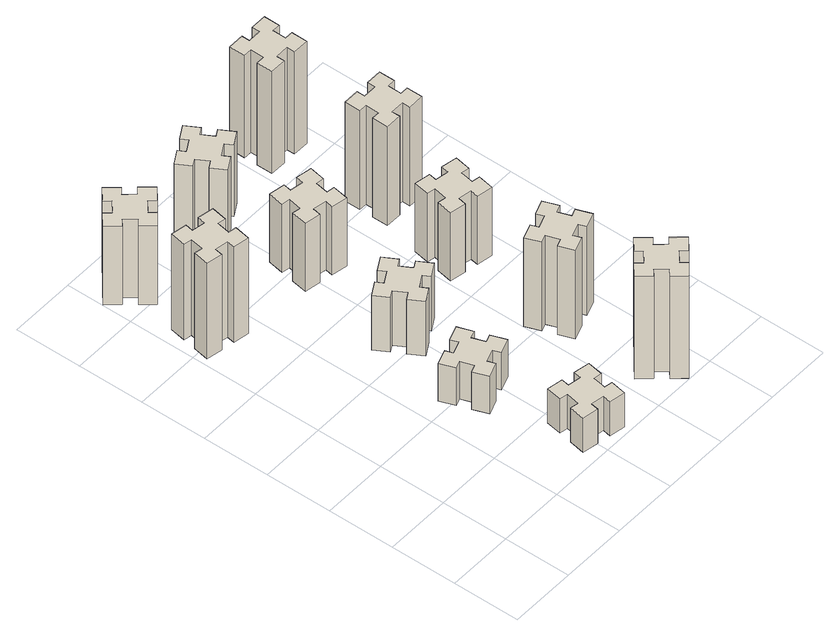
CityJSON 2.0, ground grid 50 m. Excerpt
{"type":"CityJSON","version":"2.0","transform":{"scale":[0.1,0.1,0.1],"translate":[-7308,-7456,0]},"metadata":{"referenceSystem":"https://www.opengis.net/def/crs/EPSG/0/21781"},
"CityObjects":{
"building1":{"type":"Building","attributes":{"class":"1000","function":"1000","usage":"1000","yearOfConstruction":2016,"roofType":"1000","measuredHeight":84,"storeysAboveGround":30,"storeysBelowGround":0},"geometry":[{"type":"Solid","lod":"1","boundaries":[[[[0,1,2,3,4,5,6,7,8,9,10,11,12,13,14,15,16,17,18,19]],[[17,16,20,21]],[[16,15,22,20]],[[15,14,23,22]],[[14,13,24,23]],[[13,12,25,24]],[[12,11,26,25]],[[11,10,27,26]],[[10,9,28,27]],[[9,8,29,28]],[[8,7,30,29]],[[7,6,31,30]],[[6,5,32,31]],[[5,4,33,32]],[[4,3,34,33]],[[3,2,35,34]],[[2,1,36,35]],[[1,0,37,36]],[[0,19,38,37]],[[19,18,39,38]],[[18,17,21,39]],[[24,25,26,27,28,29,30,31,32,33,34,35,36,37,38,39,21,20,22,23]]]]}]},
"building2":{"type":"Building","attributes":{"class":"1000","function":"1000","usage":"1000","yearOfConstruction":2016,"roofType":"1000","measuredHeight":30,"storeysAboveGround":30,"storeysBelowGround":0},"geometry":[{"type":"Solid","lod":"1","boundaries":[[[[40,41,42,43,44,45,46,47,48,49,50,51,52,53,54,55,56,57,58,59]],[[57,56,60,61]],[[56,55,62,60]],[[55,54,63,62]],[[54,53,64,63]],[[53,52,65,64]],[[52,51,66,65]],[[51,50,67,66]],[[50,49,68,67]],[[49,48,69,68]],[[48,47,70,69]],[[47,46,71,70]],[[46,45,72,71]],[[45,44,73,72]],[[44,43,74,73]],[[43,42,75,74]],[[42,41,76,75]],[[41,40,77,76]],[[40,59,78,77]],[[59,58,79,78]],[[58,57,61,79]],[[64,65,66,67,68,69,70,71,72,73,74,75,76,77,78,79,61,60,62,63]]]]}]},
"building3":{"type":"Building","attributes":{"class":"1000","function":"1000","usage":"1000","yearOfConstruction":2016,"roofType":"1000","measuredHeight":33,"storeysAboveGround":30,"storeysBelowGround":0},"geometry":[{"type":"Solid","lod":"1","boundaries":[[[[80,81,82,83,84,85,86,87,88,89,90,91,92,93,94,95,96,97,98,99]],[[97,96,100,101]],[[96,95,102,100]],[[95,94,103,102]],[[94,93,104,103]],[[93,92,105,104]],[[92,91,106,105]],[[91,90,107,106]],[[90,89,108,107]],[[89,88,109,108]],[[88,87,110,109]],[[87,86,111,110]],[[86,85,112,111]],[[85,84,113,112]],[[84,83,114,113]],[[83,82,115,114]],[[82,81,116,115]],[[81,80,117,116]],[[80,99,118,117]],[[99,98,119,118]],[[98,97,101,119]],[[104,105,106,107,108,109,110,111,112,113,114,115,116,117,118,119,101,100,102,103]]]]}]},
"building4":{"type":"Building","attributes":{"class":"1000","function":"1000","usage":"1000","yearOfConstruction":2016,"roofType":"1000","measuredHeight":69,"storeysAboveGround":30,"storeysBelowGround":0},"geometry":[{"type":"Solid","lod":"1","boundaries":[[[[120,121,122,123,124,125,126,127,128,129,130,131,132,133,134,135,136,137,138,139]],[[137,136,140,141]],[[136,135,142,140]],[[135,134,143,142]],[[134,133,144,143]],[[133,132,145,144]],[[132,131,146,145]],[[131,130,147,146]],[[130,129,148,147]],[[129,128,149,148]],[[128,127,150,149]],[[127,126,151,150]],[[126,125,152,151]],[[125,124,153,152]],[[124,123,154,153]],[[123,122,155,154]],[[122,121,156,155]],[[121,120,157,156]],[[120,139,158,157]],[[139,138,159,158]],[[138,137,141,159]],[[144,145,146,147,148,149,150,151,152,153,154,155,156,157,158,159,141,140,142,143]]]]}]},
"building5":{"type":"Building","attributes":{"class":"1000","function":"1000","usage":"1000","yearOfConstruction":2016,"roofType":"1000","measuredHeight":48,"storeysAboveGround":30,"storeysBelowGround":0},"geometry":[{"type":"Solid","lod":"1","boundaries":[[[[160,161,162,163,164,165,166,167,168,169,170,171,172,173,174,175,176,177,178,179]],[[177,176,180,181]],[[176,175,182,180]],[[175,174,183,182]],[[174,173,184,183]],[[173,172,185,184]],[[172,171,186,185]],[[171,170,187,186]],[[170,169,188,187]],[[169,168,189,188]],[[168,167,190,189]],[[167,166,191,190]],[[166,165,192,191]],[[165,164,193,192]],[[164,163,194,193]],[[163,162,195,194]],[[162,161,196,195]],[[161,160,197,196]],[[160,179,198,197]],[[179,178,199,198]],[[178,177,181,199]],[[184,185,186,187,188,189,190,191,192,193,194,195,196,197,198,199,181,180,182,183]]]]}]},
"building6":{"type":"Building","attributes":{"class":"1000","function":"1000","usage":"1000","yearOfConstruction":2016,"roofType":"1000","measuredHeight":60,"storeysAboveGround":30,"storeysBelowGround":0},"geometry":[{"type":"Solid","lod":"1","boundaries":[[[[200,201,202,203,204,205,206,207,208,209,210,211,212,213,214,215,216,217,218,219]],[[217,216,220,221]],[[216,215,222,220]],[[215,214,223,222]],[[214,213,224,223]],[[213,212,225,224]],[[212,211,226,225]],[[211,210,227,226]],[[210,209,228,227]],[[209,208,229,228]],[[208,207,230,229]],[[207,206,231,230]],[[206,205,232,231]],[[205,204,233,232]],[[204,203,234,233]],[[203,202,235,234]],[[202,201,236,235]],[[201,200,237,236]],[[200,219,238,237]],[[219,218,239,238]],[[218,217,221,239]],[[224,225,226,227,228,229,230,231,232,233,234,235,236,237,238,239,221,220,222,223]]]]}]},
"building7":{"type":"Building","attributes":{"class":"1000","function":"1000","usage":"1000","yearOfConstruction":2016,"roofType":"1000","measuredHeight":90,"storeysAboveGround":30,"storeysBelowGround":0},"geometry":[{"type":"Solid","lod":"1","boundaries":[[[[240,241,242,243,244,245,246,247,248,249,250,251,252,253,254,255,256,257,258,259]],[[257,256,260,261]],[[256,255,262,260]],[[255,254,263,262]],[[254,253,264,263]],[[253,252,265,264]],[[252,251,266,265]],[[251,250,267,266]],[[250,249,268,267]],[[249,248,269,268]],[[248,247,270,269]],[[247,246,271,270]],[[246,245,272,271]],[[245,244,273,272]],[[244,243,274,273]],[[243,242,275,274]],[[242,241,276,275]],[[241,240,277,276]],[[240,259,278,277]],[[259,258,279,278]],[[258,257,261,279]],[[264,265,266,267,268,269,270,271,272,273,274,275,276,277,278,279,261,260,262,263]]]]}]},
"building8":{"type":"Building","attributes":{"class":"1000","function":"1000","usage":"1000","yearOfConstruction":2016,"roofType":"1000","measuredHeight":63,"storeysAboveGround":30,"storeysBelowGround":0},"geometry":[{"type":"Solid","lod":"1","boundaries":[[[[280,281,282,283,284,285,286,287,288,289,290,291,292,293,294,295,296,297,298,299]],[[297,296,300,301]],[[296,295,302,300]],[[295,294,303,302]],[[294,293,304,303]],[[293,292,305,304]],[[292,291,306,305]],[[291,290,307,306]],[[290,289,308,307]],[[289,288,309,308]],[[288,287,310,309]],[[287,286,311,310]],[[286,285,312,311]],[[285,284,313,312]],[[284,283,314,313]],[[283,282,315,314]],[[282,281,316,315]],[[281,280,317,316]],[[280,299,318,317]],[[299,298,319,318]],[[298,297,301,319]],[[304,305,306,307,308,309,310,311,312,313,314,315,316,317,318,319,301,300,302,303]]]]}]},
"building9":{"type":"Building","attributes":{"class":"1000","function":"1000","usage":"1000","yearOfConstruction":2016,"roofType":"1000","measuredHeight":78,"storeysAboveGround":30,"storeysBelowGround":0},"geometry":[{"type":"Solid","lod":"1","boundaries":[[[[320,321,322,323,324,325,326,327,328,329,330,331,332,333,334,335,336,337,338,339]],[[337,336,340,341]],[[336,335,342,340]],[[335,334,343,342]],[[334,333,344,343]],[[333,332,345,344]],[[332,331,346,345]],[[331,330,347,346]],[[330,329,348,347]],[[329,328,349,348]],[[328,327,350,349]],[[327,326,351,350]],[[326,325,352,351]],[[325,324,353,352]],[[324,323,354,353]],[[323,322,355,354]],[[322,321,356,355]],[[321,320,357,356]],[[320,339,358,357]],[[339,338,359,358]],[[338,337,341,359]],[[344,345,346,347,348,349,350,351,352,353,354,355,356,357,358,359,341,340,342,343]]]]}]},
"building10":{"type":"Building","attributes":{"class":"1000","function":"1000","usage":"1000","yearOfConstruction":2016,"roofType":"1000","measuredHeight":60,"storeysAboveGround":30,"storeysBelowGround":0},"geometry":[{"type":"Solid","lod":"1","boundaries":[[[[360,361,362,363,364,365,366,367,368,369,370,371,372,373,374,375,376,377,378,379]],[[377,376,380,381]],[[376,375,382,380]],[[375,374,383,382]],[[374,373,384,383]],[[373,372,385,384]],[[372,371,386,385]],[[371,370,387,386]],[[370,369,388,387]],[[369,368,389,388]],[[368,367,390,389]],[[367,366,391,390]],[[366,365,392,391]],[[365,364,393,392]],[[364,363,394,393]],[[363,362,395,394]],[[362,361,396,395]],[[361,360,397,396]],[[360,379,398,397]],[[379,378,399,398]],[[378,377,381,399]],[[384,385,386,387,388,389,390,391,392,393,394,395,396,397,398,399,381,380,382,383]]]]}]},
"building11":{"type":"Building","attributes":{"class":"1000","function":"1000","usage":"1000","yearOfConstruction":2016,"roofType":"1000","measuredHeight":87,"storeysAboveGround":30,"storeysBelowGround":0},"geometry":[{"type":"Solid","lod":"1","boundaries":[[[[400,401,402,403,404,405,406,407,408,409,410,411,412,413,414,415,416,417,418,419]],[[417,416,420,421]],[[416,415,422,420]],[[415,414,423,422]],[[414,413,424,423]],[[413,412,425,424]],[[412,411,426,425]],[[411,410,427,426]],[[410,409,428,427]],[[409,408,429,428]],[[408,407,430,429]],[[407,406,431,430]],[[406,405,432,431]],[[405,404,433,432]],[[404,403,434,433]],[[403,402,435,434]],[[402,401,436,435]],[[401,400,437,436]],[[400,419,438,437]],[[419,418,439,438]],[[418,417,421,439]],[[424,425,426,427,428,429,430,431,432,433,434,435,436,437,438,439,421,420,422,423]]]]}]},
"building12":{"type":"Building","attributes":{"class":"1000","function":"1000","usage":"1000","yearOfConstruction":2016,"roofType":"1000","measuredHeight":90,"storeysAboveGround":30,"storeysBelowGround":0},"geometry":[{"type":"Solid","lod":"1","boundaries":[[[[440,441,442,443,444,445,446,447,448,449,450,451,452,453,454,455,456,457,458,459]],[[457,456,460,461]],[[456,455,462,460]],[[455,454,463,462]],[[454,453,464,463]],[[453,452,465,464]],[[452,451,466,465]],[[451,450,467,466]],[[450,449,468,467]],[[449,448,469,468]],[[448,447,470,469]],[[447,446,471,470]],[[446,445,472,471]],[[445,444,473,472]],[[444,443,474,473]],[[443,442,475,474]],[[442,441,476,475]],[[441,440,477,476]],[[440,459,478,477]],[[459,458,479,478]],[[458,457,461,479]],[[464,465,466,467,468,469,470,471,472,473,474,475,476,477,478,479,461,460,462,463]]]]}]}
},
"vertices":[
[146,2634,0],[128,2535,0],[69,2546,0],[48,2427,0],[167,2407,0],[177,2466,0],[275,2448,0],[265,2389,0],[383,2368,0],[404,2487,0],[345,2497,0],[362,2595,0],[421,2585,0],[442,2703,0],[324,2724,0],[314,2665,0],[215,2682,0],[226,2741,0],[107,2762,0],[87,2644,0],[215,2682,840],[226,2741,840],[314,2665,840],[324,2724,840],[442,2703,840],[421,2585,840],[362,2595,840],[345,2497,840],[404,2487,840],[383,2368,840],[265,2389,840],[275,2448,840],[177,2466,840],[167,2407,840],[48,2427,840],[69,2546,840],[128,2535,840],[146,2634,840],[87,2644,840],[107,2762,840],
[986,314,0],[968,215,0],[909,226,0],[888,107,0],[1007,87,0],[1017,146,0],[1115,128,0],[1105,69,0],[1223,48,0],[1244,167,0],[1185,177,0],[1202,275,0],[1261,265,0],[1282,383,0],[1164,404,0],[1154,345,0],[1055,362,0],[1066,421,0],[947,442,0],[927,324,0],[1055,362,300],[1066,421,300],[1154,345,300],[1164,404,300],[1282,383,300],[1261,265,300],[1202,275,300],[1185,177,300],[1244,167,300],[1223,48,300],[1105,69,300],[1115,128,300],[1017,146,300],[1007,87,300],[888,107,300],[909,226,300],[968,215,300],[986,314,300],[927,324,300],[947,442,300],
[1006,976,0],[972,1070,0],[1028,1090,0],[987,1203,0],[874,1162,0],[895,1106,0],[801,1072,0],[780,1128,0],[667,1087,0],[709,974,0],[765,995,0],[799,901,0],[743,880,0],[784,767,0],[897,809,0],[876,865,0],[970,899,0],[990,843,0],[1103,884,0],[1062,997,0],[970,899,330],[990,843,330],[876,865,330],[897,809,330],[784,767,330],[743,880,330],[799,901,330],[765,995,330],[709,974,330],[667,1087,330],[780,1128,330],[801,1072,330],[895,1106,330],[874,1162,330],[987,1203,330],[1028,1090,330],[972,1070,330],[1006,976,330],[1062,997,330],[1103,884,330],
[278,3089,0],[354,3153,0],[393,3107,0],[485,3184,0],[408,3276,0],[362,3238,0],[297,3314,0],[343,3353,0],[266,3445,0],[174,3368,0],[213,3322,0],[136,3257,0],[98,3303,0],[6,3226,0],[83,3134,0],[129,3173,0],[193,3096,0],[147,3058,0],[224,2966,0],[316,3043,0],[193,3096,690],[147,3058,690],[129,3173,690],[83,3134,690],[6,3226,690],[98,3303,690],[136,3257,690],[213,3322,690],[174,3368,690],[266,3445,690],[343,3353,690],[297,3314,690],[362,3238,690],[408,3276,690],[485,3184,690],[393,3107,690],[354,3153,690],[278,3089,690],[316,3043,690],[224,2966,690],
[865,1614,0],[915,1527,0],[863,1497,0],[923,1393,0],[1027,1453,0],[997,1505,0],[1084,1555,0],[1114,1503,0],[1218,1563,0],[1158,1667,0],[1106,1637,0],[1056,1724,0],[1108,1754,0],[1048,1858,0],[944,1798,0],[974,1746,0],[887,1696,0],[857,1748,0],[753,1688,0],[813,1584,0],[887,1696,480],[857,1748,480],[974,1746,480],[944,1798,480],[1048,1858,480],[1108,1754,480],[1056,1724,480],[1106,1637,480],[1158,1667,480],[1218,1563,480],[1114,1503,480],[1084,1555,480],[997,1505,480],[1027,1453,480],[923,1393,480],[863,1497,480],[915,1527,480],[865,1614,480],[813,1584,480],[753,1688,480],
[986,2534,0],[968,2435,0],[909,2446,0],[888,2327,0],[1007,2307,0],[1017,2366,0],[1115,2348,0],[1105,2289,0],[1223,2268,0],[1244,2387,0],[1185,2397,0],[1202,2495,0],[1261,2485,0],[1282,2603,0],[1164,2624,0],[1154,2565,0],[1055,2582,0],[1066,2641,0],[947,2662,0],[927,2544,0],[1055,2582,600],[1066,2641,600],[1154,2565,600],[1164,2624,600],[1282,2603,600],[1261,2485,600],[1202,2495,600],[1185,2397,600],[1244,2387,600],[1223,2268,600],[1105,2289,600],[1115,2348,600],[1017,2366,600],[1007,2307,600],[888,2327,600],[909,2446,600],[968,2435,600],[986,2534,600],[927,2544,600],[947,2662,600],
[1858,129,0],[1934,193,0],[1973,147,0],[2065,224,0],[1988,316,0],[1942,278,0],[1877,354,0],[1923,393,0],[1846,485,0],[1754,408,0],[1793,362,0],[1716,297,0],[1678,343,0],[1586,266,0],[1663,174,0],[1709,213,0],[1773,136,0],[1727,98,0],[1804,6,0],[1896,83,0],[1773,136,900],[1727,98,900],[1709,213,900],[1663,174,900],[1586,266,900],[1678,343,900],[1716,297,900],[1793,362,900],[1754,408,900],[1846,485,900],[1923,393,900],[1877,354,900],[1942,278,900],[1988,316,900],[2065,224,900],[1973,147,900],[1934,193,900],[1858,129,900],[1896,83,900],[1804,6,900],
[1106,3217,0],[1056,3304,0],[1108,3334,0],[1048,3438,0],[944,3378,0],[974,3326,0],[887,3276,0],[857,3328,0],[753,3268,0],[813,3164,0],[865,3194,0],[915,3107,0],[863,3077,0],[923,2973,0],[1027,3033,0],[997,3085,0],[1084,3135,0],[1114,3083,0],[1218,3143,0],[1158,3247,0],[1084,3135,630],[1114,3083,630],[997,3085,630],[1027,3033,630],[923,2973,630],[863,3077,630],[915,3107,630],[865,3194,630],[813,3164,630],[753,3268,630],[857,3328,630],[887,3276,630],[974,3326,630],[944,3378,630],[1048,3438,630],[1108,3334,630],[1056,3304,630],[1106,3217,630],[1158,3247,630],[1218,3143,630],
[1605,995,0],[1639,901,0],[1583,880,0],[1624,767,0],[1737,809,0],[1716,865,0],[1810,899,0],[1830,843,0],[1943,884,0],[1902,997,0],[1846,976,0],[1812,1070,0],[1868,1090,0],[1827,1203,0],[1714,1162,0],[1735,1106,0],[1641,1072,0],[1620,1128,0],[1507,1087,0],[1549,974,0],[1641,1072,780],[1620,1128,780],[1735,1106,780],[1714,1162,780],[1827,1203,780],[1868,1090,780],[1812,1070,780],[1846,976,780],[1902,997,780],[1943,884,780],[1830,843,780],[1810,899,780],[1716,865,780],[1737,809,780],[1624,767,780],[1583,880,780],[1639,901,780],[1605,995,780],[1549,974,780],[1507,1087,780],
[1657,1726,0],[1755,1708,0],[1745,1649,0],[1863,1628,0],[1884,1747,0],[1825,1757,0],[1842,1855,0],[1901,1845,0],[1922,1963,0],[1804,1984,0],[1794,1925,0],[1695,1942,0],[1706,2001,0],[1587,2022,0],[1567,1904,0],[1626,1894,0],[1608,1795,0],[1549,1806,0],[1528,1687,0],[1647,1667,0],[1608,1795,600],[1549,1806,600],[1626,1894,600],[1567,1904,600],[1587,2022,600],[1706,2001,600],[1695,1942,600],[1794,1925,600],[1804,1984,600],[1922,1963,600],[1901,1845,600],[1842,1855,600],[1825,1757,600],[1884,1747,600],[1863,1628,600],[1745,1649,600],[1755,1708,600],[1657,1726,600],[1647,1667,600],[1528,1687,600],
[1875,2575,0],[1775,2575,0],[1775,2635,0],[1655,2635,0],[1655,2515,0],[1715,2515,0],[1715,2415,0],[1655,2415,0],[1655,2295,0],[1775,2295,0],[1775,2355,0],[1875,2355,0],[1875,2295,0],[1995,2295,0],[1995,2415,0],[1935,2415,0],[1935,2515,0],[1995,2515,0],[1995,2635,0],[1875,2635,0],[1935,2515,870],[1995,2515,870],[1935,2415,870],[1995,2415,870],[1995,2295,870],[1875,2295,870],[1875,2355,870],[1775,2355,870],[1775,2295,870],[1655,2295,870],[1655,2415,870],[1715,2415,870],[1715,2515,870],[1655,2515,870],[1655,2635,870],[1775,2635,870],[1775,2575,870],[1875,2575,870],[1875,2635,870],[1995,2635,870],
[1675,3195,0],[1775,3195,0],[1775,3135,0],[1895,3135,0],[1895,3255,0],[1835,3255,0],[1835,3355,0],[1895,3355,0],[1895,3475,0],[1775,3475,0],[1775,3415,0],[1675,3415,0],[1675,3475,0],[1555,3475,0],[1555,3355,0],[1615,3355,0],[1615,3255,0],[1555,3255,0],[1555,3135,0],[1675,3135,0],[1615,3255,900],[1555,3255,900],[1615,3355,900],[1555,3355,900],[1555,3475,900],[1675,3475,900],[1675,3415,900],[1775,3415,900],[1775,3475,900],[1895,3475,900],[1895,3355,900],[1835,3355,900],[1835,3255,900],[1895,3255,900],[1895,3135,900],[1775,3135,900],[1775,3195,900],[1675,3195,900],[1675,3135,900],[1555,3135,900]
]}
